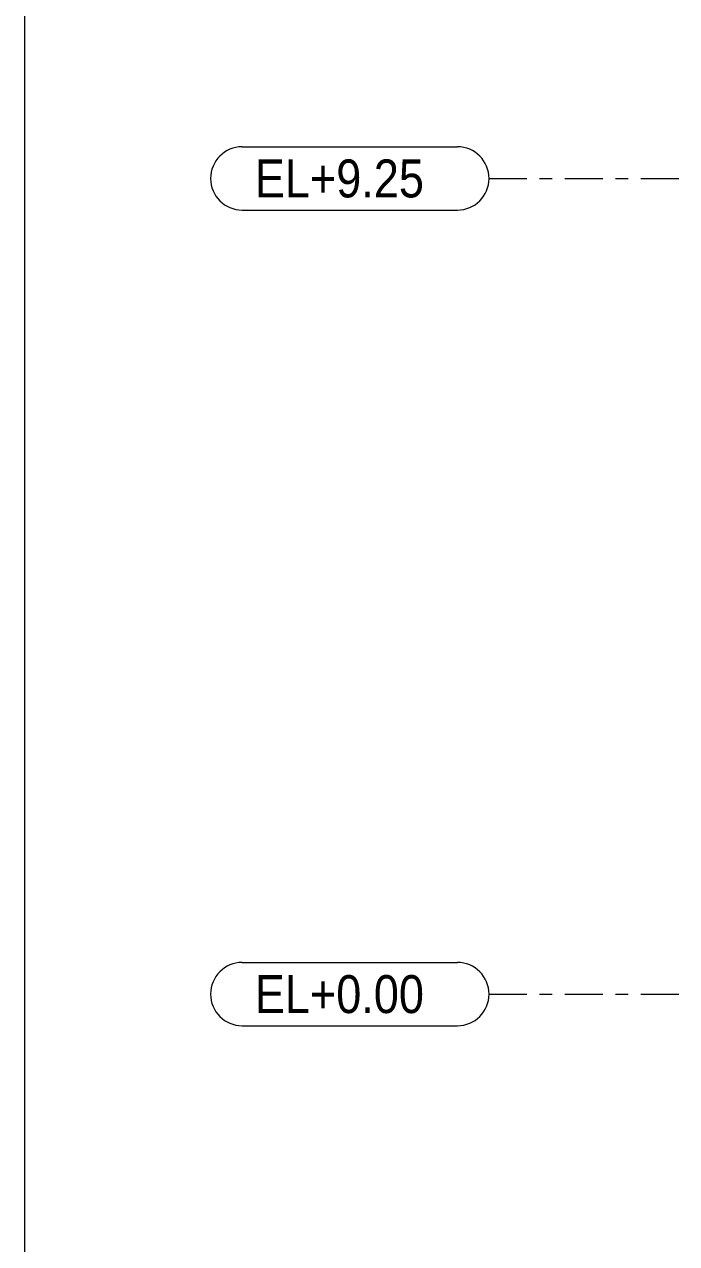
# Model space of a CAD drawing. Header units: millimetres. Extents: x -88 to 735, y -128 to 446.
# Drawn here: x -85.1 to -33.6, y 144.3 to 240.7 of the extents above; entities that cross this region are included whole.
import ezdxf

# ---------------------------------------------------------------- set-up
doc = ezdxf.new("R2010")
doc.units = ezdxf.units.MM
doc.linetypes.add('XKITLINE00', pattern=[0])
doc.linetypes.add('XKITLINE03', pattern=[6, 3, -1, 1, -1])
doc.layers.add('DrawingSheet', color=5, linetype='Continuous', lineweight=0)
doc.layers.add('S-grid', color=1, linetype='Continuous', lineweight=0)
doc.styles.add('ARIAL', font='ARIAL.TTF')

# ---------------------------------------------------------------- blocks, each defined once
blk = doc.blocks.new('*A622')
at = {"layer": 'DrawingSheet', "color": 5, "linetype": 'XKITLINE00', "lineweight": 0}
blk.add_line((-85.148, 445.725), (-85.148, -128.275), dxfattribs=at)
blk = doc.blocks.new('*A1351')
at = {"layer": 'S-grid', "color": 1, "linetype": 'XKITLINE03', "lineweight": 0}
blk.add_line((-48.412, 228.511), (395.032, 228.511), dxfattribs=at)
at = {"layer": 'S-grid', "color": 3, "style": 'ARIAL', "width": 0.85}
blk.add_text('EL+9.25', height=3, dxfattribs=at).set_placement((-66.929, 227.011))
blk = doc.blocks.new('*A1352')
at = {"layer": 'S-grid', "color": 1, "linetype": 'XKITLINE03', "lineweight": 0}
blk.add_line((-48.412, 164.047), (602.164, 164.047), dxfattribs=at)
at = {"layer": 'S-grid', "color": 3, "style": 'ARIAL', "width": 0.85}
blk.add_text('EL+0.00', height=3, dxfattribs=at).set_placement((-66.929, 162.547))
blk = doc.blocks.new('*A1472')
at = {"layer": 'S-grid', "color": 1, "linetype": 'XKITLINE00', "lineweight": 0}
for p, q in [((-67.929, 166.547), (-50.912, 166.547)), ((-67.929, 161.547), (-50.912, 161.547))]:
    blk.add_line(p, q, dxfattribs=at)
for centre, start, end in [((-67.929, 164.047), 90, 270), ((-50.912, 164.047), 270, 90)]:
    blk.add_arc(centre, 2.5, start, end, dxfattribs=at)
blk = doc.blocks.new('*A1536')
at = {"layer": 'S-grid', "color": 1, "linetype": 'XKITLINE00', "lineweight": 0}
for p, q in [((-67.929, 231.011), (-50.912, 231.011)), ((-67.929, 226.011), (-50.912, 226.011))]:
    blk.add_line(p, q, dxfattribs=at)
for centre, start, end in [((-67.929, 228.511), 90, 270), ((-50.912, 228.511), 270, 90)]:
    blk.add_arc(centre, 2.5, start, end, dxfattribs=at)

msp = doc.modelspace()

# ---------------------------------------------------------------- block references
at = {"lineweight": 0}
for name in ['*A622', '*A1536', '*A1351', '*A1472', '*A1352']:
    msp.add_blockref(name, (0, 0), dxfattribs=at)

doc.saveas('drawing.dxf')
